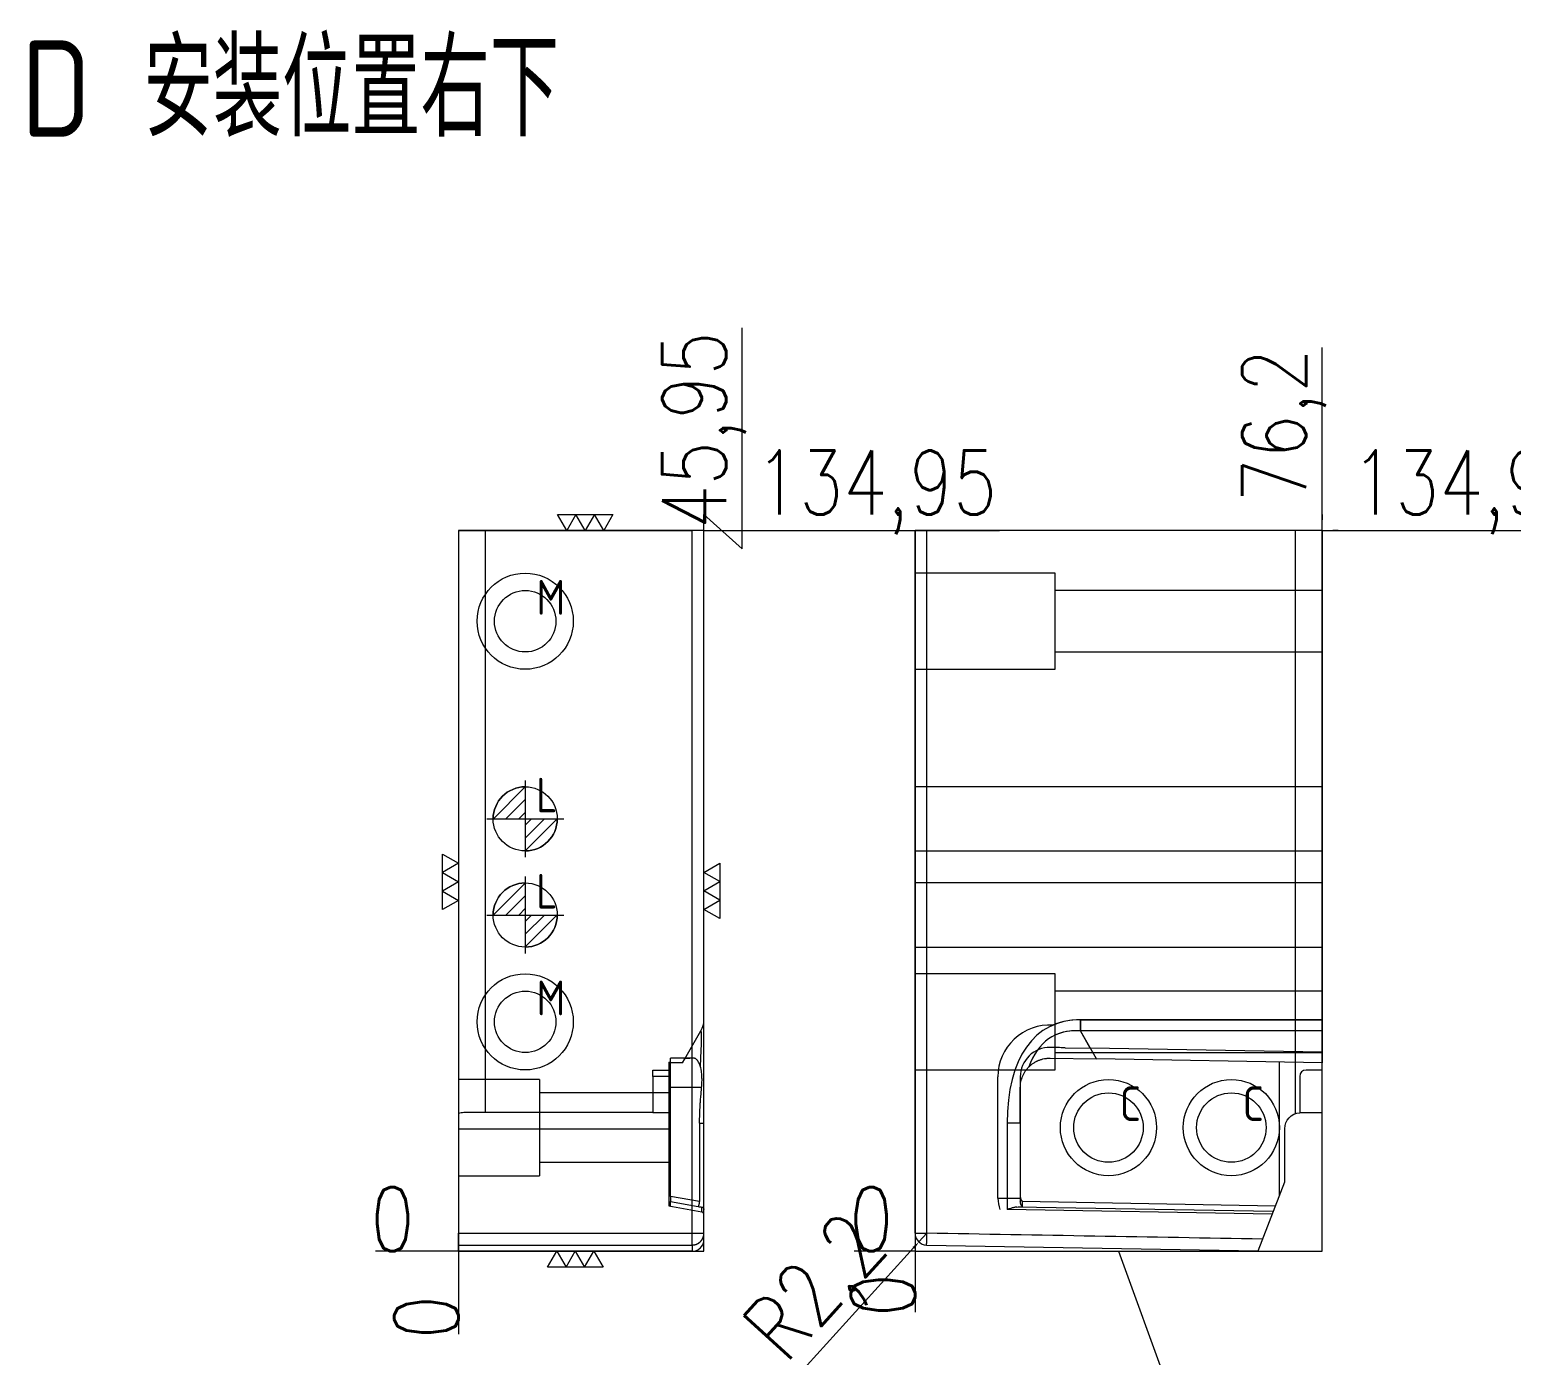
# Model space of a CAD drawing. Header units: millimetres. Extents: x 18556 to 19191, y 34703 to 35079.
# Drawn here: x 18556.3 to 18833.6, y 34831 to 35079.2 of the extents above; entities that cross this region are included whole.
import ezdxf

# ---------------------------------------------------------------- set-up
doc = ezdxf.new("R2010")
doc.units = ezdxf.units.MM
doc.linetypes.add('DASHED', pattern=[0])
doc.layers.add('154', color=7, linetype='Continuous', true_color=0xffffff)
for name, color, linetype, lineweight in [('DIE', 20, 'Continuous', 20), ('DIE_W', 1, 'Continuous', 20), ('DIM', 4, 'Continuous', 20)]:
    doc.layers.add(name, color=color, linetype=linetype, lineweight=lineweight)
doc.styles.add('gbenor', font='gbenor.shx', dxfattribs={"bigfont": 'gbcbig.shx'})
doc.styles.add('TXT', font='txt.shx', dxfattribs={"width": 0.8, "bigfont": 'ctxt.shx'})
doc.dimstyles.new('零件', dxfattribs={"dimscale": 1.5, "dimtxt": 8, "dimasz": 1, "dimexe": 0, "dimexo": 0, "dimgap": 0, "dimtad": 1, "dimtxsty": 'TXT', "dimcen": 0, "dimclrd": 252, "dimclre": 252, "dimclrt": 4, "dimazin": 3, "dimtp": 0.001, "dimtm": 0.001, "dimtfac": 1, "dimtmove": 0, "dimatfit": 3, "dimlwd": 5, "dimlwe": 5})

# ---------------------------------------------------------------- blocks, each defined once
blk = doc.blocks.new('*D1109')
at = {"layer": 'Defpoints', "color": 0}
for p in [(18682.47444313971, 34985.45839820173), (18691.62444313971, 34985.45836329332), (18636.52443612886, 34850.51036329332)]:
    blk.add_point(p, dxfattribs=at)
at = {"layer": 'DIM', "color": 252, "lineweight": 5}
for p, q in [((18682.47444313971, 34985.45839820173), (18685.62444313971, 34985.45839820173)), ((18685.62444313971, 34985.45839820173), (18688.62444313971, 34985.45836329332)), ((18688.62444313971, 34985.45836329332), (18737.79587171114, 34985.45836329332))]:
    blk.add_line(p, q, dxfattribs=at)
at = {"layer": 'DIM', "color": 4, "lineweight": 5, "insert": (18714.71015742542, 34992.60122043618), "char_height": 12, "attachment_point": 5, "style": 'TXT'}
blk.add_mtext('134,95', dxfattribs=at)
blk = doc.blocks.new('*D1110')
at = {"layer": 'Defpoints', "color": 0}
for p in [(18627.37443612886, 34850.51036329332), (18636.52443612886, 34850.51036329332), (18636.52443612886, 34850.51036329332)]:
    blk.add_point(p, dxfattribs=at)
at = {"layer": 'DIM', "color": 252, "lineweight": 5}
blk.add_line((18636.52443612886, 34850.51036329332), (18620.97443612886, 34850.51036329332), dxfattribs=at)
at = {"layer": 'DIM', "color": 4, "lineweight": 5, "insert": (18624.17443612886, 34856.51036329332), "char_height": 12, "attachment_point": 5, "style": 'TXT'}
blk.add_mtext('0', dxfattribs=at)
blk = doc.blocks.new('*D1111')
at = {"layer": 'Defpoints', "color": 0}
for p in [(18636.52443612886, 34850.51036329332), (18636.52443612886, 34850.51036329332), (18636.52443612886, 34841.36036329332)]:
    blk.add_point(p, dxfattribs=at)
at = {"layer": 'DIM', "color": 252, "lineweight": 5}
blk.add_line((18636.52443612886, 34850.51036329332), (18636.52443612886, 34834.96036329332), dxfattribs=at)
at = {"layer": 'DIM', "color": 4, "lineweight": 5, "insert": (18630.52443612886, 34838.16036329333), "char_height": 12, "attachment_point": 5, "rotation": 90, "style": 'TXT'}
blk.add_mtext('0', dxfattribs=at)
blk = doc.blocks.new('*D1112')
at = {"layer": 'Defpoints', "color": 0}
for p in [(18682.47444313971, 34985.45839820173), (18689.6172932717, 34984.99778367659), (18636.52443612886, 34850.51036329332)]:
    blk.add_point(p, dxfattribs=at)
at = {"layer": 'DIM', "color": 252, "lineweight": 5}
for p, q in [((18689.61729327171, 34981.99778367658), (18689.61729327171, 35023.39778367658)), ((18682.47444313971, 34985.45839820172), (18682.47444313971, 34988.45839820172)), ((18682.47444313971, 34988.45839820172), (18689.61729327171, 34981.99778367658))]:
    blk.add_line(p, q, dxfattribs=at)
at = {"layer": 'DIM', "color": 4, "lineweight": 5, "insert": (18682.47443612885, 35004.19778367659), "char_height": 12, "attachment_point": 5, "rotation": 90, "style": 'TXT'}
blk.add_mtext('45,95', dxfattribs=at)
blk = doc.blocks.new('*D1114')
at = {"layer": 'Defpoints', "color": 0}
for p in [(18798.19592313971, 34985.45839820173), (18803.19592313971, 34985.45836329332), (18721.99599612971, 34850.51036329332)]:
    blk.add_point(p, dxfattribs=at)
at = {"layer": 'DIM', "color": 252, "lineweight": 5}
for p, q in [((18798.19592313971, 34985.45839820173), (18801.19592313971, 34985.45839820173)), ((18801.19592313971, 34985.45839820173), (18800.19592313971, 34985.45836329332)), ((18800.19592313971, 34985.45836329332), (18849.36735171113, 34985.45836329332))]:
    blk.add_line(p, q, dxfattribs=at)
at = {"layer": 'DIM', "color": 4, "lineweight": 5, "insert": (18826.28163742542, 34992.60122043618), "char_height": 12, "attachment_point": 5, "style": 'TXT'}
blk.add_mtext('134,95', dxfattribs=at)
blk = doc.blocks.new('*D1115')
at = {"layer": 'Defpoints', "color": 0}
for p in [(18716.99599612971, 34850.51036329332), (18721.99599612971, 34850.51036329332), (18721.99599612971, 34850.51036329332)]:
    blk.add_point(p, dxfattribs=at)
at = {"layer": 'DIM', "color": 252, "lineweight": 5}
blk.add_line((18721.99599612971, 34850.51036329332), (18710.59599612971, 34850.51036329332), dxfattribs=at)
at = {"layer": 'DIM', "color": 4, "lineweight": 5, "insert": (18713.79599612971, 34856.51036329332), "char_height": 12, "attachment_point": 5, "style": 'TXT'}
blk.add_mtext('0', dxfattribs=at)
blk = doc.blocks.new('*D1116')
at = {"layer": 'Defpoints', "color": 0}
for p in [(18721.99599612971, 34850.51036329332), (18721.99599612971, 34850.51036329332), (18721.99599612971, 34845.51036329332)]:
    blk.add_point(p, dxfattribs=at)
at = {"layer": 'DIM', "color": 252, "lineweight": 5}
blk.add_line((18721.99599612971, 34850.51036329332), (18721.99599612971, 34839.11036329332), dxfattribs=at)
at = {"layer": 'DIM', "color": 4, "lineweight": 5, "insert": (18715.99599612971, 34842.31036329332), "char_height": 12, "attachment_point": 5, "rotation": 90, "style": 'TXT'}
blk.add_mtext('0', dxfattribs=at)
blk = doc.blocks.new('*D1117')
at = {"layer": 'Defpoints', "color": 0}
for p in [(18798.19599612971, 34990.45839820173), (18798.19592313971, 34985.45839820173), (18721.99599612971, 34850.51036329332)]:
    blk.add_point(p, dxfattribs=at)
at = {"layer": 'DIM', "color": 252, "lineweight": 5}
for p, q in [((18798.19599612971, 34987.45839820172), (18798.19599612971, 35019.71554105887)), ((18798.19592313971, 34985.45839820172), (18798.19592313971, 34988.45839820172)), ((18798.19592313971, 34988.45839820172), (18798.19599612971, 34987.45839820172))]:
    blk.add_line(p, q, dxfattribs=at)
at = {"layer": 'DIM', "color": 4, "lineweight": 5, "insert": (18791.05313898686, 35005.0869696303), "char_height": 12, "attachment_point": 5, "rotation": 90, "style": 'TXT'}
blk.add_mtext('76,2', dxfattribs=at)
blk = doc.blocks.new('pg_hx_L0')
at = {"color": 230}
for p, q in [((-0.499992738626716, -0.0026946837586053), (0, 0.4972980548681107)), ((0, 0.5999999999999943), (0, -0.5999999999999943)), ((-0.2999999999999972, 0), (0, 0.2999999999999972)), ((-0.5999999999999943, 0), (0.5999999999999943, 0)), ((-0.0999999999999943, 0), (0, 0.0999999999999943)), ((0.499992738626716, 0.0026946837586053), (0, -0.4972980548681107)), ((0.0999999999999943, 0), (0, -0.0999999999999943)), ((0.2999999999999972, 0), (0, -0.2999999999999972))]:
    blk.add_line(p, q, dxfattribs=at)
for start, end in [(90, 180), (270, 0)]:
    blk.add_arc((0, 0), 0.5000000000000003, start, end, dxfattribs=at)
blk = doc.blocks.new('pg_hx_LLL0')
blk.add_blockref('pg_hx_L0', (0, 0))
blk = doc.blocks.new('*D1118')
at = {"layer": 'Defpoints', "color": 0}
for p in [(18724.19690944183, 34853.88108384349), (18722.71781433764, 34852.25126876937)]:
    blk.add_point(p, dxfattribs=at)
at = {"layer": 'DIE', "color": 252, "linetype": 'Continuous', "lineweight": 5}
for p, q in [((18724.19690944183, 34853.88108384349), (18722.71781433764, 34852.25126876937)), ((18721.70975889894, 34851.1404923596), (18699.96048073411, 34827.17496012042))]:
    blk.add_line(p, q, dxfattribs=at)
at = {"layer": 'DIE', "color": 252}
blk.add_solid([(18721.89488830057, 34850.97248311982), (18721.52462949731, 34851.30850159938), (18722.71781433764, 34852.25126876937)], dxfattribs=at)
at = {"layer": 'DIE', "color": 4, "lineweight": 5, "insert": (18704.50200991833, 34842.80793881525), "char_height": 12, "attachment_point": 5, "rotation": 47.77552638497942, "style": 'TXT'}
blk.add_mtext('R2,2', dxfattribs=at)

msp = doc.modelspace()

# ---------------------------------------------------------------- linework, layer by layer
at = {"layer": '154', "color": 6, "linetype": 'Continuous', "lineweight": 5}
for p, q in [((18752.92963229261, 34893.8531987893), (18798.19592359979, 34893.8531987893)), ((18752.9296322927, 34893.8531987893), (18752.9296322927, 34891.75319878931)), ((18754.79300642676, 34888.52574011543), (18752.92963229261, 34891.75319878929)), ((18798.19592359979, 34891.7531987893), (18752.92963229261, 34891.7531987893)), ((18750.0968070952, 34888.60771257968), (18754.79300642676, 34888.52574011543)), ((18798.19592359979, 34887.7681393781), (18754.79300642676, 34888.52574011543)), ((18737.49599613971, 34860.43032260983), (18737.49599613971, 34883.15750861901)), ((18741.69599613971, 34883.15750861901), (18741.69599613971, 34860.43032260983)), ((18737.49599613982, 34860.43032260704), (18741.69599613982, 34860.43032260704))]:
    msp.add_line(p, q, dxfattribs=at)
for radius, start in [(9.700000000000001, 86.6013987676806), (5.5, 88.99999999997219)]:
    msp.add_arc((18747.19599613971, 34883.15750861901), radius, start, 180, dxfattribs=at)
for centre, major_axis, ratio, start_param, end_param in [((18774.58026738723, 34843.85319878929), (-27.95084971874758, 48.41229182759086), 0.44721359549997, 6.03050505203764, 6.232117279796912), ((18774.58026738834, 34843.85319878713), (-27.01170116929831, 46.78563882434639), 0.3850183272431436, 6.030505052044161, 6.253955296068623), ((18743.19599613971, 34860.43032260983), (0, 5.787958275144514), 0.9848032292281309, 1.570796326794877, 1.93895108661955)]:
    msp.add_ellipse(centre, major_axis=major_axis, ratio=ratio, start_param=start_param, end_param=end_param, dxfattribs=at)
msp.add_open_spline([(18750.0968070952, 34888.60771257968), (18749.602347477, 34888.61634340442), (18749.12827349132, 34888.62461839662), (18748.43213706189, 34888.63676950319), (18748.08783393137, 34888.6427793367), (18747.68943563727, 34888.64973340478), (18747.51904603623, 34888.65270756633), (18747.40549212689, 34888.65468965719), (18747.34870621089, 34888.65568085905), (18747.29198437511, 34888.65667094237)], degree=3, knots=[0, 0, 0, 0, 0.5000000000004775, 0.5000000000004775, 0.7500000000004808, 0.8750000000004823, 0.9375000000002411, 0.9375000000002411, 1, 1, 1, 1], dxfattribs=at)
at = {"layer": 'DIE', "color": 2, "linetype": 'Continuous', "lineweight": 5}
for p, q in [((18636.52443613971, 34985.45839820173), (18636.52443613971, 34853.88071020172)), ((18636.52443613971, 34985.45839820173), (18680.27444313972, 34985.45839820173)), ((18682.47444313971, 34853.88071020172), (18682.47444313971, 34985.45839820173)), ((18721.99599613971, 34985.45839820173), (18724.19599613971, 34985.45839820173)), ((18721.99599613971, 34853.88071020172), (18721.99599613971, 34985.45839820173)), ((18759.29064113971, 34985.45839820173), (18724.19599613971, 34985.45839820173)), ((18798.19592313971, 34985.45839820173), (18776.1013511397, 34985.45839820173)), ((18798.19592313971, 34985.45839820173), (18798.19592313971, 34893.85319920172)), ((18798.19592313971, 34893.85319920172), (18798.19592313971, 34891.75319920172)), ((18798.19592313971, 34891.75319920172), (18798.19592313971, 34885.76783520172)), ((18798.19592313971, 34884.43937520173), (18795.19599613971, 34884.43937520173)), ((18798.19592313971, 34884.43937520173), (18798.19592313971, 34885.76783520172)), ((18798.19592313971, 34876.45840120172), (18798.19592313971, 34884.43937520173)), ((18793.99599613971, 34883.23937520172), (18793.99599613971, 34876.45173220172)), ((18790.19592313971, 34860.92742247815), (18790.19592313971, 34880.02203920172)), ((18741.69599613971, 34874.47182120173), (18741.69599613971, 34859.83139920173)), ((18789.4377530607, 34858.96911410568), (18742.06094013972, 34859.79607920172)), ((18742.06094013972, 34859.79607920172), (18742.06094013972, 34858.88822620172))]:
    msp.add_line(p, q, dxfattribs=at)
at = {"layer": 'DIE', "color": 11, "linetype": 'DASHED', "lineweight": 5, "ltscale": 0.404940935829573}
for p, q in [((18641.52443613971, 34985.45839820173), (18641.52443613971, 34876.45840120172)), ((18793.19592313971, 34876.28682820172), (18793.19592313971, 34985.45839820173))]:
    msp.add_line(p, q, dxfattribs=at)
at = {"layer": 'DIE', "color": 155, "linetype": 'Continuous', "lineweight": 5}
for p, q in [((18680.27444313972, 34853.88071020172), (18680.27444313972, 34985.45839820173)), ((18724.19599613971, 34853.88071020172), (18724.19599613971, 34985.45839820173)), ((18752.92963213971, 34891.75319920172), (18752.92963213971, 34893.85319920172)), ((18798.19592313971, 34893.85319920172), (18752.92963213971, 34893.85319920172)), ((18791.39599613971, 34891.75319920172), (18752.92963213971, 34891.75319920172)), ((18798.19592313971, 34891.75319920172), (18791.39599613971, 34891.75319920172)), ((18788.85252486508, 34857.45750436661), (18739.22492813972, 34858.32375720172)), ((18789.04191102769, 34857.9466775985), (18741.04150813971, 34858.78452720172)), ((18636.52443613971, 34853.88071020172), (18680.27444313972, 34853.88071020172)), ((18680.27444313972, 34851.68104520173), (18680.27444313972, 34853.88071020172)), ((18680.27444313972, 34853.88071020172), (18682.47444313971, 34853.88071020172)), ((18721.99599613971, 34853.88071020172), (18724.19599613971, 34853.88071020172))]:
    msp.add_line(p, q, dxfattribs=at)
at = {"layer": 'DIE', "color": 31, "linetype": 'DASHED', "lineweight": 5, "ltscale": 0.404940935829573}
for p, q in [((18748.19592313971, 34977.45839820173), (18721.99599613971, 34977.45839820173)), ((18748.19592313971, 34959.45839820173), (18748.19592313971, 34977.45839820173)), ((18798.19592313971, 34974.21189820173), (18748.19592313971, 34974.21189820173)), ((18748.19592313971, 34962.70489820173), (18798.19592313971, 34962.70489820173)), ((18721.99599613971, 34959.45839820173), (18748.19592313971, 34959.45839820173)), ((18748.19592313971, 34902.45839820173), (18721.99599613971, 34902.45839820173)), ((18748.19592313971, 34884.45839820173), (18748.19592313971, 34902.45839820173)), ((18798.19592313971, 34899.21189820173), (18748.19592313971, 34899.21189820173)), ((18748.19592313971, 34887.70489820173), (18798.19592313971, 34887.70489820173)), ((18721.99599613971, 34884.45839820173), (18748.19592313971, 34884.45839820173)), ((18651.72443613971, 34882.65839820173), (18636.52443613971, 34882.65839820173)), ((18651.72443613971, 34882.65839820173), (18651.72443613971, 34873.65839820173)), ((18651.72443613971, 34873.65839820173), (18651.72443613971, 34864.65839820173)), ((18636.52443613971, 34864.65839820173), (18651.72443613971, 34864.65839820173))]:
    msp.add_line(p, q, dxfattribs=at)
at = {"layer": 'DIE', "color": 2, "linetype": 'DASHED', "lineweight": 5, "ltscale": 0.404940935829573}
for p, q in [((18678.88174213972, 34886.50507220173), (18681.9117491397, 34891.75319920172)), ((18680.54436413971, 34886.65720420172), (18676.22444313971, 34886.65720420172)), ((18676.22444313971, 34881.15720420172), (18676.22444313971, 34886.65720420172)), ((18672.92443613971, 34883.23937520172), (18672.92443613971, 34884.43937520173)), ((18672.92443613971, 34884.43937520173), (18675.92444313972, 34884.43937520173)), ((18675.92444313972, 34885.90747520173), (18675.92444313972, 34859.00878620172)), ((18675.92444313972, 34885.90747520173), (18676.22444313971, 34885.90747520173)), ((18678.45609813971, 34885.76783520172), (18675.92444313972, 34885.76783520172)), ((18678.45609813971, 34885.76783520172), (18678.88174213972, 34886.50507220173)), ((18672.92443613971, 34883.23937520172), (18672.92443613971, 34876.45173220172)), ((18676.22444313971, 34860.79184820173), (18676.22444313971, 34881.15720420172)), ((18675.92444313972, 34876.45173220172), (18672.92443613971, 34876.45173220172)), ((18681.67059113971, 34874.47182120173), (18681.67059113971, 34859.83139920173)), ((18675.92444313972, 34858.99133120172), (18675.92444313972, 34859.00878620172)), ((18675.92444313972, 34859.00878620172), (18676.22444313971, 34858.95588020172)), ((18676.22444313971, 34860.79184820173), (18676.22444313971, 34859.79607920172)), ((18676.22444313971, 34858.95588020172), (18676.22444313971, 34859.79607920172)), ((18676.22444313971, 34859.79607920172), (18681.3723511397, 34858.88822620172))]:
    msp.add_line(p, q, dxfattribs=at)
at = {"layer": 'DIE', "color": 8, "linetype": 'Continuous', "lineweight": 5}
for p, q in [((18755.95964013971, 34886.50507220173), (18752.92963213971, 34891.75319920172)), ((18747.29198013971, 34886.65636720172), (18755.95964013971, 34886.50507220173)), ((18798.19592313971, 34885.76783520172), (18755.95964013971, 34886.50507220173)), ((18741.69599613971, 34874.47182120173), (18739.22492813972, 34874.47182120173)), ((18739.22492813972, 34874.47182120173), (18739.22492813972, 34858.32375720172))]:
    msp.add_line(p, q, dxfattribs=at)
at = {"layer": 'DIE', "color": 155, "linetype": 'DASHED', "lineweight": 5, "ltscale": 0.404940935829573}
for p, q in [((18680.50985213971, 34886.65636720172), (18676.22444313971, 34886.65636720172)), ((18675.92444313972, 34883.23937520172), (18672.92443613971, 34883.23937520172)), ((18682.04827313971, 34881.15720720172), (18676.22444313971, 34881.15720720172)), ((18636.52443613971, 34873.45840120172), (18675.92444313972, 34873.45840120172)), ((18681.67059113971, 34874.47182120173), (18682.47444313971, 34874.47182120173)), ((18681.67059113971, 34859.83139920173), (18676.22444313971, 34860.79184820173)), ((18682.06126713972, 34857.90907920172), (18682.06126713972, 34858.78452720172))]:
    msp.add_line(p, q, dxfattribs=at)
at = {"layer": 'DIE', "color": 4, "linetype": 'Continuous', "lineweight": 5}
msp.add_line((18760.09595963471, 34850.51036329332), (18775.05237515452, 34809.37194266757), dxfattribs=at)
at = {"layer": 'DIE', "color": 1, "linetype": 'Continuous', "lineweight": 5}
for points in [[(18665.44559205699, 34988.45839820173), (18663.71354124942, 34985.45839820173), (18661.98149044185, 34988.45839820173), (18660.24943963428, 34985.45839820173), (18658.51738882672, 34988.45839820173), (18656.78533801915, 34985.45839820173), (18655.05328721158, 34988.45839820173), (18665.44559205699, 34988.45839820173)], [(18633.52443613971, 34924.86570662443), (18636.52443613971, 34923.13365581686), (18633.52443613971, 34921.40160500929), (18636.52443613971, 34919.66955420173), (18633.52443613971, 34917.93750339415), (18636.52443613971, 34916.20545258659), (18633.52443613971, 34914.47340177902), (18633.52443613971, 34924.86570662443)], [(18685.47444313971, 34912.78822832483), (18682.47444313971, 34914.52027913239), (18685.47444313971, 34916.25232993996), (18682.47444313971, 34917.98438074753), (18685.47444313971, 34919.7164315551), (18682.47444313971, 34921.44848236266), (18685.47444313971, 34923.18053317023), (18685.47444313971, 34912.78822832483)], [(18653.20328726541, 34847.51036329332), (18654.93533807298, 34850.51036329332), (18656.66738888055, 34847.51036329332), (18658.39943968811, 34850.51036329332), (18660.13149049568, 34847.51036329332), (18661.86354130325, 34850.51036329332), (18663.59559211082, 34847.51036329332), (18653.20328726541, 34847.51036329332)]]:
    msp.add_lwpolyline(points, close=True, dxfattribs=at)
msp.add_lwpolyline([(18721.99599613971, 34853.88071020172, 0.4089410449473904), (18724.15759170795, 34851.68052172918), (18786.19668413971, 34850.59762520172), (18791.19592313971, 34863.51036320172), (18791.19592313971, 34873.45840120172, -0.39481214576156), (18793.9959956917, 34876.45173195784, -0.0166745227632403), (18794.19592313971, 34876.45840120172)], format="xyb", dxfattribs=at)
msp.add_lwpolyline([(18794.19592313971, 34876.45840120172), (18798.19592313971, 34876.45840120172)], dxfattribs=at)
at = {"layer": 'DIE', "color": 2, "linetype": 'Continuous', "lineweight": 5}
for centre, radius in [((18649.02468613971, 34968.45839820173), 9.000000000000002), ((18649.02468613971, 34931.45839820173), 6.000100000000002), ((18649.02468613971, 34913.45839820173), 6.000100000000002), ((18649.02468613971, 34893.45839820173), 9.000000000000002)]:
    msp.add_circle(centre, radius, dxfattribs=at)
at = {"layer": 'DIE', "color": 42, "linetype": 'Continuous', "lineweight": 5}
for centre in [(18649.02468613971, 34968.45839820173), (18649.02468613971, 34893.45839820173)]:
    msp.add_circle(centre, 5.7535, dxfattribs=at)
at = {"layer": 'DIE', "color": 30, "linetype": 'DASHED', "lineweight": 5, "ltscale": 0.404940935829573}
for centre in [(18758.19599613971, 34873.65839820173), (18781.19599613971, 34873.65839820173)]:
    msp.add_circle(centre, 9.000000000000002, dxfattribs=at)
at = {"layer": 'DIE', "color": 1, "linetype": 'Continuous', "lineweight": 5}
for centre in [(18758.19599613971, 34873.65839820173), (18781.19599613971, 34873.65839820173)]:
    msp.add_circle(centre, 6.500000000000001, dxfattribs=at)
at = {"layer": 'DIE', "color": 2, "linetype": 'DASHED', "lineweight": 5, "ltscale": 0.404940935829573}
msp.add_arc((18678.27444313972, 34893.85319920172), 4.2, 330.0000000000074, 0, dxfattribs=at)
at = {"layer": 'DIE', "color": 2, "linetype": 'Continuous', "lineweight": 5}
msp.add_arc((18795.19599613971, 34883.23937520172), 1.2, 90, 180, dxfattribs=at)
at = {"layer": 'DIE', "color": 8, "linetype": 'Continuous', "lineweight": 5}
for major_axis, ratio, start_param, end_param in [((-27.95084971874756, 48.41229182759084), 0.4472140000000001, 6.030505052037871, 6.942243343005988), ((-27.0117011683307, 46.78563882240874), 0.385018, 6.030505052038177, 6.601907288269175)]:
    msp.add_ellipse((18774.58026713972, 34843.85319920172), major_axis=major_axis, ratio=ratio, start_param=start_param, end_param=end_param, dxfattribs=at)
at = {"layer": 'DIE', "color": 155, "linetype": 'DASHED', "lineweight": 5, "ltscale": 0.404940935829573}
msp.add_ellipse((18678.27444313972, 34843.85319920172), major_axis=(3.668137525710873, 47.92757193771022), ratio=0.016909, start_param=5.747023515282343, end_param=6.318425751583295, dxfattribs=at)
at = {"layer": 'DIE', "color": 2, "linetype": 'DASHED', "lineweight": 5, "ltscale": 0.404940935829573}
for centre, major_axis, ratio, start_param, end_param in [((18702.96064013972, 34886.61094720173), (24.08006181851976, 0.109932938708155), 0.016984, 2.771548154293431, 3.131683441160038), ((18678.27444313972, 34859.48405720172), (-4.199981202102654, 0.7409017399248138), 0.016928, 2.403287683440245, 2.697294077040095)]:
    msp.add_ellipse(centre, major_axis=major_axis, ratio=ratio, start_param=start_param, end_param=end_param, dxfattribs=at)
at = {"layer": 'DIE', "color": 11, "linetype": 'DASHED', "lineweight": 5, "ltscale": 0.404940935829573}
msp.add_ellipse((18637.52443613971, 34873.45840120172), major_axis=(3.514366099579965e-15, 3.000000004978757), ratio=1, start_param=0, end_param=0.3398369091684891, dxfattribs=at)
at = {"layer": 'DIE', "color": 2, "linetype": 'Continuous', "lineweight": 5}
for centre, major_axis, ratio, start_param, end_param in [((18739.22492813972, 34859.48405720172), (-4.199978833663383, 0.07566334692070194), 0.1762980000000001, 2.021257203716314, 2.31526359346011), ((18743.19599613971, 34860.79184820173), (0, 1.523146914511714), 0.9848030000000001, 1.570796326794897, 2.283335871548904)]:
    msp.add_ellipse(centre, major_axis=major_axis, ratio=ratio, start_param=start_param, end_param=end_param, dxfattribs=at)
at = {"layer": 'DIE', "color": 2, "linetype": 'DASHED', "lineweight": 5, "ltscale": 0.404940935829573}
for points, knots in [([(18681.84184239367, 34885.02368432239), (18681.79924253466, 34885.15919004769), (18681.75460536029, 34885.28614630796), (18681.66171015175, 34885.52389961253), (18681.61344988471, 34885.63469239399), (18681.51344346298, 34885.84045408887), (18681.46169680575, 34885.93542190569), (18681.39474983981, 34886.04413188301), (18681.38124660387, 34886.06537264999), (18681.35400765958, 34886.10684400468), (18681.34025493327, 34886.12709768173), (18681.29884589234, 34886.18604134206), (18681.27099630293, 34886.22298720496), (18681.18668259271, 34886.32694625413), (18681.12945869988, 34886.3870971568), (18681.01266967422, 34886.48956936852), (18680.95310476737, 34886.53188891003), (18680.86164095285, 34886.58197607014), (18680.83079893581, 34886.59643601512), (18680.76832942336, 34886.62083622823), (18680.73665275369, 34886.63078278466), (18680.64093540137, 34886.65360778916), (18680.57607464047, 34886.65956906895), (18680.50985218945, 34886.65636677459)], [0, 0, 0, 0, 0.1250000000001101, 0.1250000000001101, 0.2500000000002202, 0.2500000000002202, 0.3750000000003302, 0.3750000000003302, 0.4062500000002818, 0.4062500000002818, 0.4375000000002334, 0.4375000000002334, 0.5000000000001509, 0.5000000000001509, 0.6250000000001634, 0.6250000000001634, 0.7500000000001759, 0.7500000000001759, 0.8125000000001792, 0.8125000000001792, 0.8750000000001823, 0.8750000000001823, 1, 1, 1, 1]), ([(18682.04827280644, 34881.15720690131), (18682.06617854861, 34881.33734625885), (18682.08000916034, 34881.51623609451), (18682.10106788216, 34881.87153297721), (18682.10828927706, 34882.04794016961), (18682.11685461949, 34882.39824229236), (18682.11819711913, 34882.57213752184), (18682.11623054904, 34882.78788534399), (18682.11565306686, 34882.83096891631), (18682.11412543751, 34882.91690883136), (18682.11128316572, 34883.04500484713), (18682.10679738314, 34883.17069068822), (18682.09560069539, 34883.41890605762), (18682.08518912281, 34883.58018257299), (18682.0578130995, 34883.89443331526), (18682.04085216678, 34884.04740733854), (18682.00949863793, 34884.27052310011), (18681.99805216279, 34884.34386067843), (18681.97295115137, 34884.48826961794), (18681.95937351529, 34884.55890024071), (18681.91525223352, 34884.76611174656), (18681.88134762279, 34884.8980222933), (18681.84184239367, 34885.02368432239)], [0, 0, 0, 0, 0.1249999999999936, 0.1249999999999936, 0.2499999999999873, 0.2499999999999873, 0.3749999999999809, 0.3749999999999809, 0.4062499999999611, 0.4062499999999611, 0.4374999999999412, 0.4999999999999378, 0.4999999999999378, 0.6249999999999409, 0.6249999999999409, 0.7499999999999442, 0.7499999999999442, 0.8124999999999256, 0.8124999999999256, 0.8749999999999072, 0.8749999999999072, 1, 1, 1, 1]), ([(18681.67059119199, 34874.47182099425), (18681.67059119199, 34875.03024613747), (18681.67883257252, 34875.58838567596), (18681.71257197003, 34876.70406672492), (18681.73808377043, 34877.26160775771), (18681.78816353707, 34878.09750996022), (18681.80680839279, 34878.37610570516), (18681.84754928527, 34878.93297791002), (18681.86964551949, 34879.21126502463), (18681.94021183389, 34880.04575708098), (18681.99304424878, 34880.60158542101), (18682.04827280644, 34881.15720690131)], [0, 0, 0, 0, 0.2499999999999916, 0.2499999999999916, 0.4999999999999832, 0.4999999999999832, 0.624999999999979, 0.624999999999979, 0.7499999999999749, 0.7499999999999749, 1, 1, 1, 1]), ([(18681.37235139099, 34858.88822614224), (18681.42206139003, 34858.94328068283), (18681.46542382633, 34859.00529744248), (18681.51234885449, 34859.09203053548), (18681.52136737177, 34859.10984066971), (18681.53867663288, 34859.14641412632), (18681.5469928302, 34859.16524102048), (18681.57064866537, 34859.22270316306), (18681.59866162639, 34859.30162513559), (18681.62020308794, 34859.38501114109), (18681.63404972236, 34859.44921989713), (18681.63827932959, 34859.47090154851), (18681.64597375118, 34859.51482813734), (18681.6494437099, 34859.53712404814), (18681.66472462709, 34859.64878613003), (18681.67059119199, 34859.73945594863), (18681.67059119199, 34859.83139921981)], [0, 0, 0, 0, 0.2500000000016981, 0.2500000000016981, 0.3125000000015586, 0.3125000000015586, 0.375000000001419, 0.375000000001419, 0.5000000000012701, 0.6250000000011213, 0.6250000000011213, 0.68750000000112, 0.68750000000112, 0.7500000000011185, 0.7500000000011185, 1, 1, 1, 1]), ([(18682.0612668934, 34858.78452749234), (18682.09647001977, 34858.77960020958), (18682.12916154436, 34858.77126927039), (18682.18989687708, 34858.74964501286), (18682.21793823026, 34858.73633668717), (18682.26959178095, 34858.70591575606), (18682.29320287271, 34858.68879640591), (18682.32538785891, 34858.66088532133), (18682.33557689602, 34858.65120754984), (18682.3548842383, 34858.63118914359), (18682.36400986439, 34858.62083918873), (18682.40688586008, 34858.56772719454), (18682.43220600354, 34858.52125980849), (18682.45754448644, 34858.44873289141), (18682.46387328472, 34858.42407295205), (18682.47021091718, 34858.38667360794), (18682.47259005315, 34858.36787113059), (18682.47378145434, 34858.34897137941), (18682.47431093682, 34858.3363562021), (18682.47444280458, 34858.33002009816), (18682.47444280457, 34858.32375713286)], [0, 0, 0, 0, 0.1249999999999063, 0.1249999999999063, 0.2499999999998126, 0.2499999999998126, 0.3749999999997189, 0.3749999999997189, 0.4374999999996623, 0.4374999999996623, 0.4999999999996055, 0.4999999999996055, 0.7499999999997071, 0.7499999999997071, 0.8749999999998275, 0.8749999999998275, 0.9374999999999342, 0.968749999999967, 0.968749999999967, 1, 1, 1, 1])]:
    msp.add_open_spline(points, degree=3, knots=knots, dxfattribs=at)
at = {"layer": 'DIE', "color": 8, "linetype": 'Continuous', "lineweight": 5}
for points, knots in [([(18743.28443214574, 34885.02368432239), (18743.41837605394, 34885.15919004769), (18743.55774644887, 34885.28614630796), (18743.84681788154, 34885.52389961253), (18743.99652123245, 34885.63469239399), (18744.30606348249, 34885.84045408887), (18744.46590299984, 34885.93542190569), (18744.67208789784, 34886.04413188301), (18744.71364482099, 34886.06537264999), (18744.7974025055, 34886.10684400468), (18744.83965543412, 34886.12709768173), (18744.9667535502, 34886.18604134206), (18745.05206968402, 34886.22298720496), (18745.30971037934, 34886.32694625413), (18745.48372435561, 34886.3870971568), (18745.83601939389, 34886.48956936852), (18746.01430103154, 34886.53188891003), (18746.28480932208, 34886.58197607014), (18746.37549367407, 34886.59643601512), (18746.55788008153, 34886.62083622823), (18746.64972195341, 34886.63078278466), (18746.92497286186, 34886.65360778916), (18747.10851368579, 34886.65956906895), (18747.29198047113, 34886.65636677459)], [0, 0, 0, 0, 0.1250000000001101, 0.1250000000001101, 0.2500000000002202, 0.2500000000002202, 0.3750000000003302, 0.3750000000003302, 0.4062500000002818, 0.4062500000002818, 0.4375000000002334, 0.4375000000002334, 0.5000000000001509, 0.5000000000001509, 0.6250000000001634, 0.6250000000001634, 0.7500000000001759, 0.7500000000001759, 0.8125000000001792, 0.8125000000001792, 0.8750000000001823, 0.8750000000001823, 1, 1, 1, 1]), ([(18741.69599613971, 34881.15720690131), (18741.69599622218, 34881.33734625885), (18741.70482517383, 34881.51623609451), (18741.73966064729, 34881.87153297721), (18741.76566789915, 34882.04794016961), (18741.83486753191, 34882.39824229236), (18741.87805839177, 34882.57213752184), (18741.94310068019, 34882.78788534399), (18741.95666812798, 34882.83096891631), (18741.98490354968, 34882.91690883136), (18742.02875132819, 34883.04500484713), (18742.07702339524, 34883.17069068822), (18742.1793496728, 34883.41890605762), (18742.25526430539, 34883.58018257299), (18742.42218925838, 34883.89443331526), (18742.51320054573, 34884.04740733854), (18742.66110821487, 34884.27052310011), (18742.71233070252, 34884.34386067843), (18742.81854956684, 34884.48826961794), (18742.87322006118, 34884.55890024071), (18743.04178158422, 34884.76611174656), (18743.16021847689, 34884.8980222933), (18743.28443214574, 34885.02368432239)], [0, 0, 0, 0, 0.1249999999999936, 0.1249999999999936, 0.2499999999999873, 0.2499999999999873, 0.3749999999999809, 0.3749999999999809, 0.4062499999999611, 0.4062499999999611, 0.4374999999999412, 0.4999999999999378, 0.4999999999999378, 0.6249999999999409, 0.6249999999999409, 0.7499999999999442, 0.7499999999999442, 0.8124999999999256, 0.8124999999999256, 0.8749999999999072, 0.8749999999999072, 1, 1, 1, 1])]:
    msp.add_open_spline(points, degree=3, knots=knots, dxfattribs=at)
at = {"layer": 'DIE', "color": 2, "linetype": 'Continuous', "lineweight": 5}
for points, degree in [([(18790.19592359979, 34880.02203958016), (18790.19592359979, 34885.90747566161)], 1), ([(18682.47444280457, 34852.71069841502), (18682.47444280457, 34853.10052782953), (18682.47444280457, 34853.49035724403), (18682.47444280457, 34853.88018665852)], 3)]:
    msp.add_open_spline(points, degree=degree, dxfattribs=at)
for points, knots in [([(18741.69599613971, 34874.47182099425), (18741.69599613971, 34875.03024613747), (18741.69599613971, 34875.58838567596), (18741.69599613971, 34876.70406672492), (18741.69599613971, 34877.26160775771), (18741.69599613971, 34878.09750996022), (18741.69599613971, 34878.37610570516), (18741.69599613971, 34878.93297791002), (18741.69599613971, 34879.21126502463), (18741.69599613971, 34880.04575708098), (18741.69599613971, 34880.60158542101), (18741.69599613971, 34881.15720690131)], [0, 0, 0, 0, 0.2499999999999916, 0.2499999999999916, 0.4999999999999832, 0.4999999999999832, 0.624999999999979, 0.624999999999979, 0.7499999999999749, 0.7499999999999749, 1, 1, 1, 1]), ([(18742.06094003277, 34858.88822614224), (18742.00663946958, 34858.94328068283), (18741.9564269683, 34859.00529744248), (18741.90003200922, 34859.09203053548), (18741.88907331364, 34859.10984066971), (18741.86783679474, 34859.14641412632), (18741.8575270021, 34859.16524102048), (18741.82793903123, 34859.22270316306), (18741.79218123578, 34859.30162513559), (18741.76385006399, 34859.38501114109), (18741.74546402928, 34859.44921989713), (18741.73981307364, 34859.47090154851), (18741.72948827479, 34859.51482813734), (18741.72480739316, 34859.53712404814), (18741.70412424496, 34859.64878613003), (18741.69599613971, 34859.73945594863), (18741.69599613971, 34859.83139921981)], [0, 0, 0, 0, 0.2500000000016981, 0.2500000000016981, 0.3125000000015586, 0.3125000000015586, 0.375000000001419, 0.375000000001419, 0.5000000000012701, 0.6250000000011213, 0.6250000000011213, 0.68750000000112, 0.68750000000112, 0.7500000000011185, 0.7500000000011185, 1, 1, 1, 1]), ([(18741.04150844458, 34858.78452749234), (18740.96812437208, 34858.77960020958), (18740.89451888261, 34858.77126927039), (18740.74664071511, 34858.74964501286), (18740.67237007144, 34858.73633668717), (18740.52301477721, 34858.70591575606), (18740.44793104011, 34858.68879640591), (18740.33460674825, 34858.66088532133), (18740.29671569626, 34858.65120754984), (18740.22068732366, 34858.63118914359), (18740.18251692588, 34858.62083918873), (18739.99139355769, 34858.56772719454), (18739.83870384917, 34858.52125980849), (18739.6091016241, 34858.44873289141), (18739.53247588979, 34858.42407295205), (18739.41730363301, 34858.38667360794), (18739.35965913934, 34858.36787113059), (18739.30190903856, 34858.34897137941), (18739.26338345733, 34858.3363562021), (18739.24404444167, 34858.33002009816), (18739.22492832789, 34858.32375713286)], [0, 0, 0, 0, 0.1249999999999063, 0.1249999999999063, 0.2499999999998126, 0.2499999999998126, 0.3749999999997189, 0.3749999999997189, 0.4374999999996623, 0.4374999999996623, 0.4999999999996055, 0.4999999999996055, 0.7499999999997071, 0.7499999999997071, 0.8749999999998275, 0.8749999999998275, 0.9374999999999342, 0.968749999999967, 0.968749999999967, 1, 1, 1, 1]), ([(18680.27444280458, 34851.68104522165), (18680.28212088175, 34851.68106755854), (18680.29747704423, 34851.68111223234), (18680.32050879771, 34851.68148505357), (18680.34353554172, 34851.68208170132), (18680.36655475333, 34851.68292406745), (18680.38956390836, 34851.68400617674), (18680.41256048423, 34851.68532948753), (18680.43554195962, 34851.68689343281), (18680.45850581484, 34851.68869795481), (18680.48144953218, 34851.69074282586), (18680.50437059608, 34851.69302783043), (18680.52726649343, 34851.69555271632), (18680.55013471391, 34851.69831720781), (18680.57297275024, 34851.70132100221), (18680.59577809834, 34851.70456377073), (18680.61854825781, 34851.70804515838), (18680.64128073204, 34851.71176478401), (18680.66397302854, 34851.71572224033), (18680.68662265918, 34851.71991709401), (18680.70922714059, 34851.72434888566), (18680.73178399423, 34851.72901712995), (18680.75429074684, 34851.73392131559), (18680.77674493057, 34851.73906090546), (18680.79914408341, 34851.74443533659), (18680.82148574928, 34851.75004402029), (18680.84376747845, 34851.75588634219), (18680.8659868277, 34851.76196166229), (18680.88814136069, 34851.76826931503), (18680.91022864809, 34851.77480860942), (18680.93224626801, 34851.78157882903), (18680.95419180614, 34851.78857923212), (18680.97606285609, 34851.79580905172), (18680.99785701955, 34851.80326749569), (18681.01957190671, 34851.81095374684), (18681.04120513639, 34851.818866963), (18681.06275433633, 34851.82700627708), (18681.08421714354, 34851.83537079723), (18681.1055912044, 34851.84395960689), (18681.12687417508, 34851.85277176489), (18681.14806372164, 34851.86180630562), (18681.16915752047, 34851.87106223901), (18681.19015325834, 34851.88053855077), (18681.21104863284, 34851.89023420241), (18681.23184135248, 34851.90014813139), (18681.25252913706, 34851.91027925123), (18681.27310971785, 34851.92062645165), (18681.29358083784, 34851.93118859864), (18681.31394025205, 34851.94196453464), (18681.3341857277, 34851.95295307863), (18681.3543150445, 34851.96415302627), (18681.37432599486, 34851.97556315002), (18681.39421638419, 34851.98718219934), (18681.41398403106, 34851.99900890069), (18681.43362676752, 34852.01104195783), (18681.45314243928, 34852.02328005184), (18681.472528906, 34852.03572184133), (18681.49178404144, 34852.04836596253), (18681.51090573378, 34852.06121102953), (18681.52989188577, 34852.07425563434), (18681.54874041511, 34852.08749834706), (18681.56744925446, 34852.10093771611), (18681.58601635187, 34852.11457226831), (18681.60443967085, 34852.12840050903), (18681.62271719071, 34852.14242092246), (18681.64084690671, 34852.15663197166), (18681.65882683029, 34852.17103209876), (18681.67665498934, 34852.18561972519), (18681.69432942834, 34852.20039325178), (18681.71184820866, 34852.21535105897), (18681.72920940864, 34852.23049150694), (18681.74641112403, 34852.24581293599), (18681.76345146762, 34852.26131366601), (18681.78032857162, 34852.27699199916), (18681.79704057939, 34852.29284621094), (18681.81358567778, 34852.30887458421), (18681.83473823147, 34852.32980032296), (18681.86027938705, 34852.35583992075), (18681.88991392551, 34852.38726386196), (18681.91892586517, 34852.41926365698), (18681.94730394525, 34852.45182689942), (18681.97503724189, 34852.48494105587), (18682.00211505489, 34852.51859335609), (18682.02852694326, 34852.55277082873), (18682.05426272092, 34852.58746029797), (18682.07931246279, 34852.62264839092), (18682.10366650807, 34852.65832154211), (18682.12731546417, 34852.69446599888), (18682.15025021024, 34852.73106782663), (18682.17246190066, 34852.76811291421), (18682.19394196864, 34852.80558697936), (18682.21468212928, 34852.84347557421), (18682.23467438303, 34852.88176409082), (18682.25391101856, 34852.92043776682), (18682.27238461588, 34852.95948169114), (18682.29008804922, 34852.99888080965), (18682.30701448966, 34853.03861993106), (18682.32315740788, 34853.07868373279), (18682.33851057669, 34853.11905676672), (18682.35306807337, 34853.15972346534), (18682.36682428207, 34853.20066814762), (18682.37977389583, 34853.24187502508), (18682.39191191886, 34853.28332820792), (18682.40323366824, 34853.32501171106), (18682.41373477582, 34853.36690946043), (18682.4234111902, 34853.40900529901), (18682.4322591773, 34853.45128299321), (18682.44027532515, 34853.49372623901), (18682.44745653294, 34853.53631866832), (18682.45380005814, 34853.57904385524), (18682.45930334611, 34853.62188532249), (18682.46396467099, 34853.6648265476), (18682.4677807484, 34853.70785096951), (18682.47075564865, 34853.75094199459), (18682.47286753538, 34853.79408300401), (18682.47419280148, 34853.83725735675), (18682.47435945983, 34853.86605138709), (18682.474442789, 34853.88044840475)], [0, 0, 0, 0, 0.0066661382814273, 0.0133322836192437, 0.0199984360812191, 0.0266645957337126, 0.0333307626425879, 0.0399969368728667, 0.0466631184886778, 0.0533293075527288, 0.0599955041271165, 0.0666617082734192, 0.0733279200515854, 0.0799941395209407, 0.0866603667397477, 0.0933266017653697, 0.0999928446540269, 0.1066590954614222, 0.1133253542414644, 0.1199916210476404, 0.1266578959325121, 0.1333241789470893, 0.1399904701418864, 0.1466567695658429, 0.1533230772672162, 0.1599893932933555, 0.1666557176901661, 0.1733220505025477, 0.1799883917744893, 0.1866547415486552, 0.1933210998669128, 0.1999874667698765, 0.2066538422971119, 0.2133202264866871, 0.2199866193758508, 0.2266530210010699, 0.2333194313970351, 0.239985850597446, 0.2466522786348325, 0.2533187155411236, 0.2599851613461478, 0.2666516160792526, 0.2733180797678935, 0.2799845524391575, 0.2866510341185176, 0.2933175248298338, 0.2999840245966133, 0.3066505334401499, 0.3133170513809439, 0.3199835784386389, 0.3266501146311727, 0.3333166599749865, 0.3399832144857134, 0.3466497781773479, 0.3533163510629502, 0.359982933153872, 0.3666495244605905, 0.3733161249919339, 0.3799827347554102, 0.3866493537572327, 0.3933159820022412, 0.3999826194943285, 0.4066492662352551, 0.4133159222262016, 0.4199825874662393, 0.4266492619537485, 0.4333159456850987, 0.4399826386556993, 0.4466493408594192, 0.4533160522884734, 0.4599827729341011, 0.466649502785431, 0.4733162418310212, 0.4799829900572042, 0.4866497474494551, 0.493316513991032, 0.4999832896646165, 0.5124833003318711, 0.5249833362717109, 0.5374833973239219, 0.5499834833100083, 0.5624835940319711, 0.574983729273075, 0.5874838887967115, 0.5999840723469667, 0.6124842796478571, 0.6249845104033998, 0.6374847642976537, 0.6499850409940543, 0.6624853401356258, 0.6749856613444183, 0.6874860042216746, 0.6999863683474863, 0.7124867532804764, 0.7249871585579464, 0.7374875836951662, 0.7499880281857012, 0.7624884915010208, 0.7749889730902191, 0.7874894723798929, 0.7999899887738746, 0.8124905216533173, 0.8249910703762708, 0.8374916342773442, 0.8499922126678208, 0.8624928048354569, 0.8749934100440689, 0.8874940275333079, 0.8999946565188982, 0.9124952961919616, 0.924995945719115, 0.9374966042421689, 0.9499972708779408, 0.9624979447180821, 0.9749986248289241, 0.9874993102512112, 1, 1, 1, 1])]:
    msp.add_open_spline(points, degree=3, knots=knots, dxfattribs=at)
at = {"layer": 'DIE', "color": 155, "linetype": 'Continuous', "lineweight": 5}
msp.add_open_spline([(18724.15760084553, 34851.68104522165), (18724.15765094593, 34851.68106755854), (18724.15775114673, 34851.68111223234), (18724.15790324046, 34851.68148505357), (18724.15805664647, 34851.68208170132), (18724.1582114935, 34851.68292406745), (18724.15836774705, 34851.68400617674), (18724.15852541639, 34851.68532948753), (18724.15868449899, 34851.68689343281), (18724.15884499559, 34851.68869795481), (18724.15900690597, 34851.69074282586), (18724.1591702302, 34851.69302783043), (18724.15933496827, 34851.69555271632), (18724.15950112019, 34851.69831720781), (18724.15966868593, 34851.70132100221), (18724.15983766553, 34851.70456377073), (18724.16000805901, 34851.70804515838), (18724.16017986633, 34851.71176478401), (18724.16035308754, 34851.71572224033), (18724.16052772258, 34851.71991709401), (18724.16070377154, 34851.72434888566), (18724.16088123435, 34851.72901712995), (18724.16106011104, 34851.73392131559), (18724.16124040163, 34851.73906090546), (18724.1614221061, 34851.74443533659), (18724.16160522449, 34851.75004402029), (18724.16178975675, 34851.75588634219), (18724.16197570293, 34851.76196166229), (18724.16216306302, 34851.76826931503), (18724.16235183702, 34851.77480860942), (18724.16254202493, 34851.78157882903), (18724.16273362676, 34851.78857923212), (18724.16292664253, 34851.79580905172), (18724.16312107222, 34851.80326749569), (18724.16331691583, 34851.81095374684), (18724.16351417342, 34851.818866963), (18724.16371284491, 34851.82700627708), (18724.16391293037, 34851.83537079723), (18724.16411442976, 34851.84395960689), (18724.16431734311, 34851.85277176489), (18724.16452167042, 34851.86180630562), (18724.16472741168, 34851.87106223901), (18724.16493456694, 34851.88053855077), (18724.16514313614, 34851.89023420241), (18724.16535311931, 34851.90014813139), (18724.16556451647, 34851.91027925123), (18724.16577732761, 34851.92062645165), (18724.16599155274, 34851.93118859864), (18724.16620719184, 34851.94196453464), (18724.16642424493, 34851.95295307863), (18724.16664271202, 34851.96415302627), (18724.16686259311, 34851.97556315002), (18724.1670838882, 34851.98718219934), (18724.16730659731, 34851.99900890069), (18724.16753072041, 34852.01104195783), (18724.16775625754, 34852.02328005184), (18724.16798320866, 34852.03572184133), (18724.16821157381, 34852.04836596253), (18724.16844135298, 34852.06121102953), (18724.16867254618, 34852.07425563434), (18724.1689051534, 34852.08749834706), (18724.16913917466, 34852.10093771611), (18724.16937460993, 34852.11457226831), (18724.16961145926, 34852.12840050903), (18724.16984972262, 34852.14242092246), (18724.17008940002, 34852.15663197166), (18724.17033049147, 34852.17103209876), (18724.17057299695, 34852.18561972519), (18724.17081691651, 34852.20039325178), (18724.17106225011, 34852.21535105897), (18724.17130899773, 34852.23049150694), (18724.17155715945, 34852.24581293599), (18724.1718067352, 34852.26131366601), (18724.17205772503, 34852.27699199916), (18724.17231012887, 34852.29284621094), (18724.17256394702, 34852.30887458421), (18724.17289361814, 34852.32980032296), (18724.17330095542, 34852.35583992075), (18724.17378829434, 34852.38726386196), (18724.17428060522, 34852.41926365698), (18724.17477788698, 34852.45182689942), (18724.17528013993, 34852.48494105587), (18724.17578736396, 34852.51859335609), (18724.17629955913, 34852.55277082873), (18724.17681672543, 34852.58746029797), (18724.17733886289, 34852.62264839092), (18724.17786597145, 34852.65832154211), (18724.17839805115, 34852.69446599888), (18724.17893510198, 34852.73106782663), (18724.17947712394, 34852.76811291421), (18724.18002411703, 34852.80558697936), (18724.18057608123, 34852.84347557421), (18724.18113301653, 34852.88176409082), (18724.18169492293, 34852.92043776682), (18724.18226180042, 34852.95948169114), (18724.18283364899, 34852.99888080965), (18724.18341046861, 34853.03861993106), (18724.18399225927, 34853.07868373279), (18724.18457902096, 34853.11905676672), (18724.18517075365, 34853.15972346534), (18724.18576745733, 34853.20066814762), (18724.18636913194, 34853.24187502508), (18724.18697577749, 34853.28332820792), (18724.18758739396, 34853.32501171106), (18724.18820398128, 34853.36690946043), (18724.18882553944, 34853.40900529901), (18724.18945206841, 34853.45128299321), (18724.19008356814, 34853.49372623901), (18724.1907200386, 34853.53631866832), (18724.19136147964, 34853.57904385524), (18724.19200789178, 34853.62188532249), (18724.1926592727, 34853.6648265476), (18724.193315631, 34853.70785096951), (18724.19397693418, 34853.75094199459), (18724.1946433034, 34853.79408300401), (18724.19531428617, 34853.83725735675), (18724.1957658093, 34853.86605138709), (18724.19599157091, 34853.88044840475)], degree=3, knots=[0, 0, 0, 0, 0.0066661382814273, 0.0133322836192437, 0.0199984360812191, 0.0266645957337126, 0.0333307626425879, 0.0399969368728667, 0.0466631184886778, 0.0533293075527288, 0.0599955041271165, 0.0666617082734192, 0.0733279200515854, 0.0799941395209407, 0.0866603667397477, 0.0933266017653697, 0.0999928446540269, 0.1066590954614222, 0.1133253542414644, 0.1199916210476404, 0.1266578959325121, 0.1333241789470893, 0.1399904701418864, 0.1466567695658429, 0.1533230772672162, 0.1599893932933555, 0.1666557176901661, 0.1733220505025477, 0.1799883917744893, 0.1866547415486552, 0.1933210998669128, 0.1999874667698765, 0.2066538422971119, 0.2133202264866871, 0.2199866193758508, 0.2266530210010699, 0.2333194313970351, 0.239985850597446, 0.2466522786348325, 0.2533187155411236, 0.2599851613461478, 0.2666516160792526, 0.2733180797678935, 0.2799845524391575, 0.2866510341185176, 0.2933175248298338, 0.2999840245966133, 0.3066505334401499, 0.3133170513809439, 0.3199835784386389, 0.3266501146311727, 0.3333166599749865, 0.3399832144857134, 0.3466497781773479, 0.3533163510629502, 0.359982933153872, 0.3666495244605905, 0.3733161249919339, 0.3799827347554102, 0.3866493537572327, 0.3933159820022412, 0.3999826194943285, 0.4066492662352551, 0.4133159222262016, 0.4199825874662393, 0.4266492619537485, 0.4333159456850987, 0.4399826386556993, 0.4466493408594192, 0.4533160522884734, 0.4599827729341011, 0.466649502785431, 0.4733162418310212, 0.4799829900572042, 0.4866497474494551, 0.493316513991032, 0.4999832896646165, 0.5124833003318711, 0.5249833362717109, 0.5374833973239219, 0.5499834833100083, 0.5624835940319711, 0.574983729273075, 0.5874838887967115, 0.5999840723469667, 0.6124842796478571, 0.6249845104033998, 0.6374847642976537, 0.6499850409940543, 0.6624853401356258, 0.6749856613444183, 0.6874860042216746, 0.6999863683474863, 0.7124867532804764, 0.7249871585579464, 0.7374875836951662, 0.7499880281857012, 0.7624884915010208, 0.7749889730902191, 0.7874894723798929, 0.7999899887738746, 0.8124905216533173, 0.8249910703762708, 0.8374916342773442, 0.8499922126678208, 0.8624928048354569, 0.8749934100440689, 0.8874940275333079, 0.8999946565188982, 0.9124952961919616, 0.924995945719115, 0.9374966042421689, 0.9499972708779408, 0.9624979447180821, 0.9749986248289241, 0.9874993102512112, 1, 1, 1, 1], dxfattribs=at)
for points in [[(18787.04283812611, 34852.78319079161), (18766.09388775145, 34853.14885608059), (18745.14493737678, 34853.51452136957), (18724.19598700212, 34853.88018665852)], [(18636.52443657164, 34851.68104522165), (18651.10777198264, 34851.68104522165), (18665.6911073936, 34851.68104522165), (18680.27444280458, 34851.68104522165)], [(18680.27444280458, 34851.68052172918), (18680.27444280458, 34851.29046891722), (18680.27444280458, 34850.90041610529), (18680.27444280458, 34850.51036329332)]]:
    msp.add_open_spline(points, degree=3, dxfattribs=at)
at = {"layer": 'DIE_W', "color": 1, "linetype": 'DASHED', "lineweight": 5, "ltscale": 0.404940935829573}
for p, q in [((18798.19592313971, 34937.45849820173), (18721.99599613971, 34937.45849820173)), ((18721.99599613971, 34925.45829820172), (18798.19592313971, 34925.45829820172)), ((18798.19592313971, 34919.45849820173), (18721.99599613971, 34919.45849820173)), ((18721.99599613971, 34907.45829820172), (18798.19592313971, 34907.45829820172)), ((18676.22444313971, 34880.15839820173), (18651.72443613971, 34880.15839820173)), ((18672.92443613971, 34876.45840120172), (18637.52443613971, 34876.45840120172)), ((18651.72443613971, 34867.15839820173), (18676.22444313971, 34867.15839820173)), ((18675.92444313972, 34858.99133120172), (18682.06127513971, 34857.90907720172))]:
    msp.add_line(p, q, dxfattribs=at)
at = {"layer": 'DIE_W', "color": 1, "linetype": 'Continuous', "lineweight": 5}
msp.add_line((18636.52443613971, 34851.68115520172), (18636.52443613971, 34853.88071020172), dxfattribs=at)
at = {"layer": 'DIE_W', "color": 1, "linetype": 'DASHED', "lineweight": 5, "ltscale": 0.404940935829573}
msp.add_ellipse((18681.97444313971, 34857.41660020172), major_axis=(0, -0.5000761640219538), ratio=0.999848, start_param=1.570796326794897, end_param=2.967043090491134, dxfattribs=at)
at = {"layer": 'DIE_W', "color": 1, "linetype": 'Continuous', "lineweight": 5}
for points in [[(18636.52443657164, 34850.51036329332), (18636.52443657164, 34851.68062354927)], [(18680.27444280458, 34850.51036329332), (18636.52443657164, 34850.51036329332)]]:
    msp.add_open_spline(points, degree=1, dxfattribs=at)
msp.add_open_spline([(18680.27444280458, 34850.51036329332), (18680.41843246786, 34850.51039121801), (18680.56241857073, 34850.52459837613), (18680.8448644553, 34850.58082764826), (18680.98331725298, 34850.62284837328), (18681.24937545859, 34850.73309235505), (18681.37697428771, 34850.80131288718), (18681.61642034673, 34850.96133711044), (18681.72826165584, 34851.05313684604), (18681.93189379052, 34851.2567938159), (18682.02367958086, 34851.36864601574), (18682.18367232243, 34851.60811145533), (18682.25187531752, 34851.7357187752), (18682.36208023467, 34852.00179230823), (18682.40407943168, 34852.14025194356), (18682.46026141124, 34852.42271065962), (18682.47444280457, 34852.56670275738), (18682.47444280457, 34852.71069841502)], degree=3, knots=[0, 0, 0, 0, 0.125, 0.125, 0.25, 0.25, 0.375, 0.375, 0.5, 0.5, 0.625, 0.625, 0.75, 0.75, 0.875, 0.875, 1, 1, 1, 1], dxfattribs=at)
at = {"layer": 'DIM', "color": 252, "linetype": 'DASHED', "lineweight": 5, "ltscale": 0.404940935829573}
for points in [[(18636.52443612886, 34850.51036329332), (18682.47444313971, 34850.51036329332), (18682.47444313971, 34985.45839820173), (18636.52443612886, 34985.45839820173)], [(18721.99599612971, 34850.51036329332), (18798.19592313971, 34850.51036329332), (18798.19592313971, 34985.45839820173), (18721.99599612971, 34985.45839820173)]]:
    msp.add_lwpolyline(points, close=True, dxfattribs=at)

# ---------------------------------------------------------------- block references
at = {"layer": 'DIE', "lineweight": 5, "ltscale": 0.404940935829573, "xscale": 12, "yscale": 12, "zscale": 12}
for p in [(18649.02468613971, 34931.45839820173), (18649.02468613971, 34913.45839820173)]:
    msp.add_blockref('pg_hx_LLL0', p, dxfattribs=at)

# ---------------------------------------------------------------- texts
at = {"layer": 'DIM', "color": 21, "lineweight": 5, "style": 'gbenor'}
msp.add_text('D 安装位置右下', height=18, dxfattribs=at).set_placement((18554.62124438506, 35059.18931120777))
at = {"layer": 'DIM', "color": 4, "lineweight": 5, "style": 'gbenor'}
for s, p in [('M', (18651.12444313971, 34969.69088586838)), ('L', (18651.06444513971, 34932.66088686839)), ('L', (18651.06444513971, 34914.66088686839)), ('M', (18651.12444313971, 34894.69088586838)), ('C', (18760.29599613971, 34874.89088586838)), ('C', (18783.29599613971, 34874.89088586838))]:
    msp.add_text(s, height=6.5, dxfattribs=at).set_placement(p)

# ---------------------------------------------------------------- dimensions: what is measured, and where the dimension line sits
at = {"layer": 'DIE', "color": 1, "linetype": 'Continuous', "lineweight": 5}
dim = msp.add_radius_dim(center=(18724.19690944183, 34853.88108384349), mpoint=(18722.71781433764, 34852.25126876937), dimstyle='零件', dxfattribs=at)
dim.commit()
dim.dimension.update_dxf_attribs({"geometry": '*D1118', "text_midpoint": (18709.79142139344, 34838.00767482143), "dimtype": 164})
at = {"layer": 'DIM', "lineweight": 5}
for feature_location, offset, dtype, origin, picture, middle in [((18682.47444313971, 34985.45839820173), (7.1428501319933275, -0.46061452513822587), 1, (18636.52443612886, 34850.51036329332), '*D1112', (18682.47443612885, 35004.19778367659)), ((18798.19592313971, 34985.45839820173), (7.299000208149664e-05, 5), 1, (18721.99599612971, 34850.51036329332), '*D1117', (18791.05313898686, 35005.0869696303)), ((18682.47444313971, 34985.45839820173), (9.150000000001455, -3.4908407542388886e-05), 0, (18636.52443612886, 34850.51036329332), '*D1109', (18714.71015742542, 34992.60122043618)), ((18798.19592313971, 34985.45839820173), (5, -3.4908407542388886e-05), 0, (18721.99599612971, 34850.51036329332), '*D1114', (18826.28163742542, 34992.60122043618)), ((18636.52443612886, 34850.51036329332), (-9.150000000001455, 0), 0, (18636.52443612886, 34850.51036329332), '*D1110', (18624.17443612886, 34856.51036329332)), ((18721.99599612971, 34850.51036329332), (-5, 0), 0, (18721.99599612971, 34850.51036329332), '*D1115', (18713.79599612971, 34856.51036329332)), ((18636.52443612886, 34850.51036329332), (0, -9.14999999999418), 1, (18636.52443612886, 34850.51036329332), '*D1111', (18630.52443612886, 34838.16036329333)), ((18721.99599612971, 34850.51036329332), (0, -5), 1, (18721.99599612971, 34850.51036329332), '*D1116', (18715.99599612971, 34842.31036329332))]:
    dim = msp.add_ordinate_dim(feature_location=feature_location, offset=offset, dtype=dtype, origin=origin, dimstyle='零件', dxfattribs=at)
    dim.commit()
    dim.dimension.update_dxf_attribs({"geometry": picture, "text_midpoint": middle})

doc.saveas('drawing.dxf')
